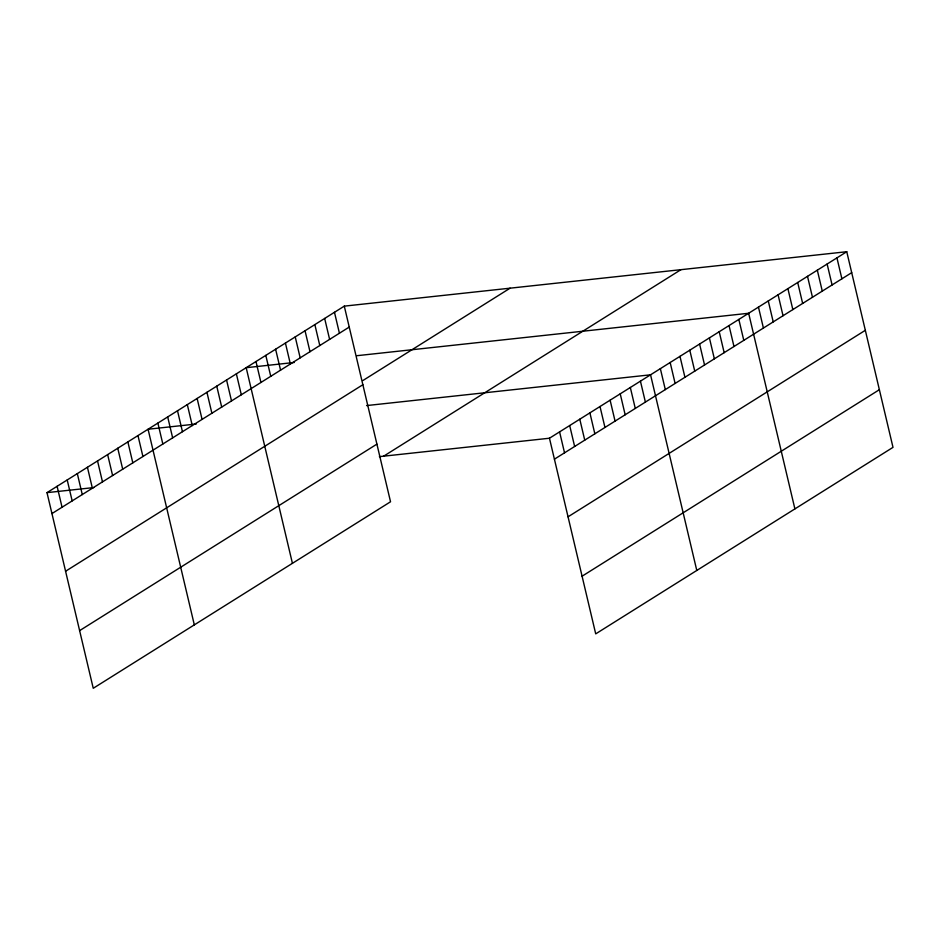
<?xml version="1.0" encoding="UTF-8"?>
<svg xmlns="http://www.w3.org/2000/svg" width="940" height="940" viewBox="0 0 940 940"><rect width="100%" height="100%" fill="white"/><g stroke="black" fill="none" stroke-linecap="round" stroke-linejoin="round"><path stroke-width="1.41" d="M344.287 306.135L390.535 501.772L93.248 688.28L47 492.642L344.287 306.135L846.752 251.72L893 447.358L595.713 633.866L549.465 438.228L846.752 251.72M51.947 513.581L349.234 327.073M362.946 380.5L510.103 288.18M65.577 571.238L362.863 384.73M79.618 630.634L376.905 444.127M383.649 456.182L680.936 269.674M554.424 459.166L851.699 272.659M568.042 516.812L865.329 330.304M582.083 576.208L879.37 389.701M294.361 362.464L246.186 367.693L292.422 563.319M356.718 355.72L748.651 313.267L794.899 508.904M196.26 424.011L148.073 429.239L194.322 624.865M366.565 405.575L650.55 374.813L696.787 570.451M47 492.642L93.765 487.578M379.384 456.64L549.465 438.228M836.941 257.877L841.888 278.804M827.13 264.022L832.088 284.961M817.318 270.18L822.277 291.118M807.507 276.337L812.466 297.275M797.696 282.493L802.654 303.432M787.896 288.651L792.843 309.577M778.085 294.796L783.032 315.734M768.274 300.953L773.221 321.891M758.462 307.11L763.409 328.048M738.84 319.424L743.787 340.362M729.029 325.569L733.976 346.507M719.218 331.726L724.164 352.664M709.406 337.883L714.353 358.822M699.595 344.04L704.542 364.978M689.784 350.197L694.742 371.136M679.973 356.342L684.931 377.281M670.161 362.499L675.12 383.438M660.362 368.656L665.309 389.595M640.434 381.158L645.392 402.085M630.329 387.491L635.275 408.43M620.224 393.837L625.17 414.775M610.119 400.181L615.066 421.12M600.002 406.515L604.961 427.453M589.897 412.86L594.844 433.798M579.792 419.205L584.739 440.143M569.687 425.538L574.634 446.477M559.582 431.883L564.529 452.822M334.476 312.291L339.422 333.23M324.664 318.448L329.611 339.387M314.853 324.606L319.8 345.544M305.042 330.762L309.988 351.701M295.231 336.908L300.177 357.846M285.419 343.065L290.366 364.003M275.608 349.222L280.567 370.16M265.797 355.379L270.755 376.317M255.986 361.536L260.944 382.474M236.375 373.838L241.322 394.777M226.564 379.995L231.51 400.934M216.752 386.152L221.699 407.09M206.941 392.309L211.888 413.248M197.13 398.466L202.076 419.393M187.319 404.611L192.265 425.55M177.507 410.768L182.454 431.707M167.696 416.925L172.643 437.864M157.885 423.082L162.832 444.021M137.969 435.572L142.915 456.511M127.864 441.918L132.81 462.856M117.758 448.262L122.705 469.201M107.642 454.596L112.6 475.534M97.537 460.941L102.484 481.879M87.432 467.286L92.379 488.224M77.327 473.619L82.273 494.558M67.21 479.964L72.169 500.903M57.105 486.309L62.052 507.248"/></g></svg>
